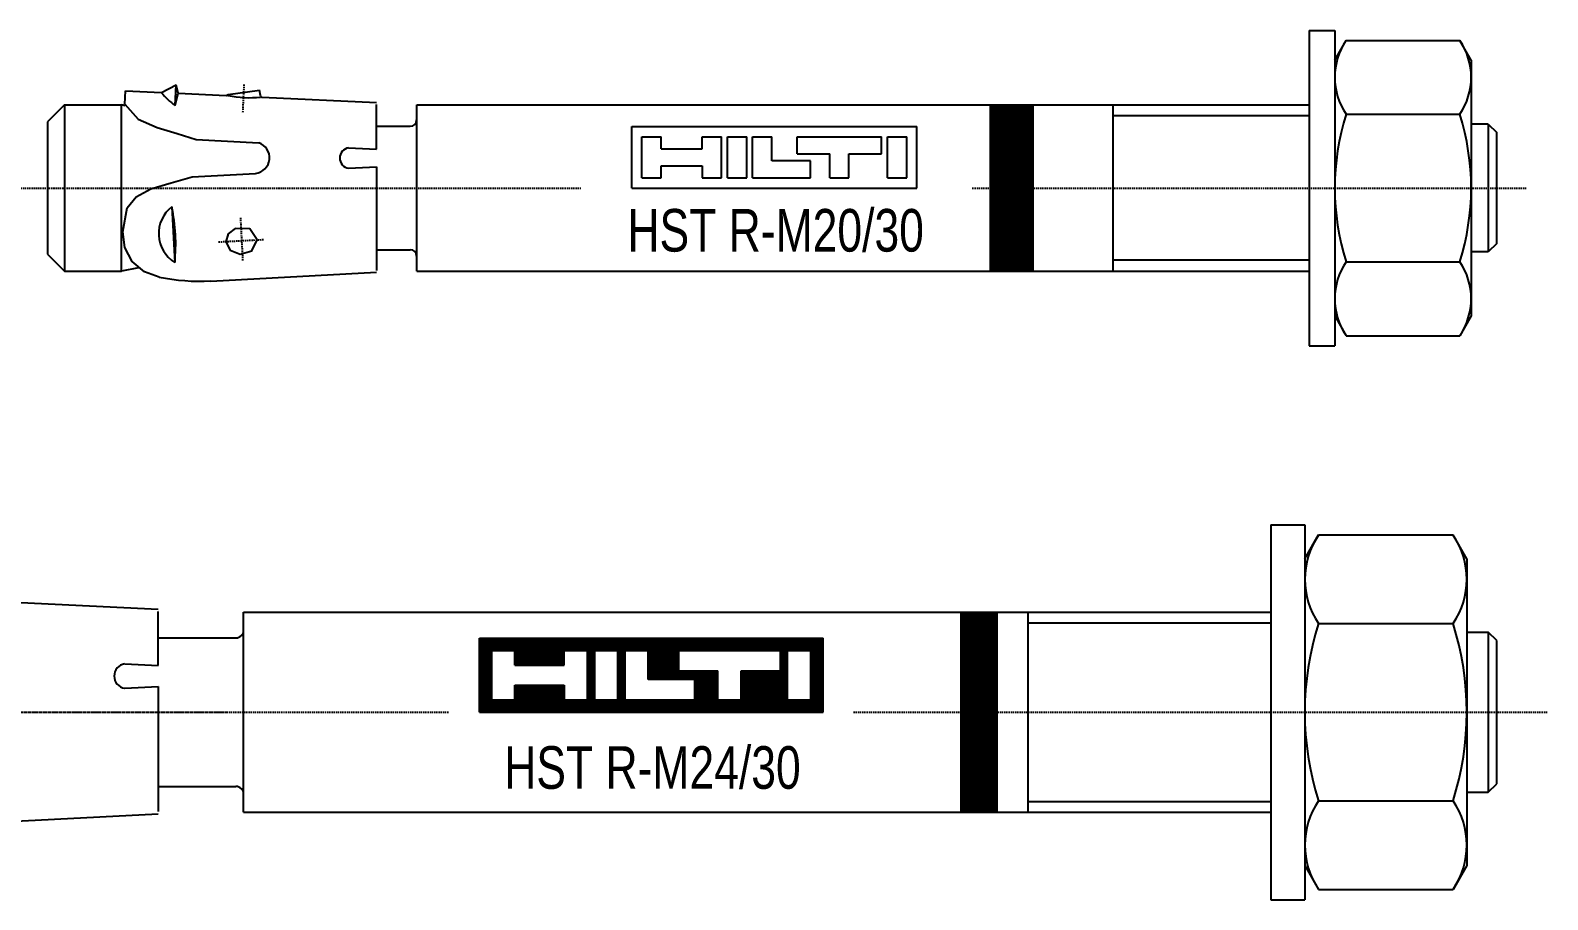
# Model space of a CAD drawing. Header units: millimetres. Extents: x 296 to 4896, y 152 to 3333.
# Drawn here: x 4137 to 4315, y 1296.4 to 1398.4 of the extents above; entities that cross this region are included whole.
import ezdxf
from ezdxf.enums import TextEntityAlignment as Align

# ---------------------------------------------------------------- set-up
doc = ezdxf.new("R2010")
doc.units = ezdxf.units.MM
doc.linetypes.add('DASHED', pattern=[0.25, 0.15625, -0.09375])
for name, color, linetype in [('1', 1, 'DASHED'), ('10', 1, 'Continuous'), ('2', 3, 'Continuous'), ('3', 4, 'Continuous'), ('4', 2, 'Continuous'), ('950', 3, 'Continuous'), ('951', 1, 'Continuous')]:
    doc.layers.add(name, color=color, linetype=linetype)
doc.styles.get("Standard").update_dxf_attribs({"font": 'arial.ttf'})

# ---------------------------------------------------------------- blocks, each defined once
blk = doc.blocks.new('HST R-M20-30')
at = {"layer": '1'}
for p, q in [((-147.08, 8.91), (-146.93, 12.15)), ((-174.96, 0), (-107.46, 0)), ((-173.43, 0), (-124.68, 0)), ((-61.52, 0), (3.44, 0)), ((-147.38, -3.48), (-147.11, -8.59)), ((-149.93, -6.32), (-144.61, -6.04))]:
    blk.add_line(p, q, dxfattribs=at)
at = {"layer": '1', "linetype": 'Continuous'}
blk.add_arc((-146.36, 23), 12.4, 258.4927, 276.2076, dxfattribs=at)
at = {"layer": '10'}
for p, q in [((-101.47, 7.2), (-68.02, 7.2)), ((-101.47, 0), (-101.47, 7.2)), ((-68.02, 0), (-68.02, 7.2)), ((-100.28, 6), (-98.02, 6)), ((-100.28, 1.2), (-100.28, 6)), ((-98.02, 4.59), (-98.02, 6)), ((-93.22, 4.59), (-93.22, 6)), ((-93.22, 6), (-90.96, 6)), ((-90.96, 1.2), (-90.96, 6)), ((-90.25, 1.2), (-90.25, 6)), ((-90.25, 6), (-87.99, 6)), ((-87.99, 1.2), (-87.99, 6)), ((-87.29, 1.2), (-87.29, 6)), ((-87.29, 6), (-85.03, 6)), ((-85.03, 3.18), (-85.03, 6)), ((-82.06, 4.02), (-82.06, 6)), ((-82.06, 6), (-72.18, 6)), ((-72.18, 4.02), (-72.18, 6)), ((-71.47, 1.2), (-71.47, 6)), ((-71.47, 6), (-69.22, 6)), ((-69.22, 1.2), (-69.22, 6)), ((-98.02, 4.59), (-93.22, 4.59)), ((-82.06, 4.02), (-78.25, 4.02)), ((-78.25, 1.2), (-78.25, 4.02)), ((-75.99, 4.02), (-72.18, 4.02)), ((-75.99, 1.2), (-75.99, 4.02)), ((-98.02, 2.61), (-93.22, 2.61)), ((-98.02, 1.2), (-98.02, 2.61)), ((-93.22, 2.61), (-93.22, 1.2)), ((-80.51, 3.18), (-85.03, 3.18)), ((-80.51, 1.2), (-80.51, 3.18)), ((-101.47, 0), (-68.02, 0)), ((-100.28, 1.2), (-98.02, 1.2)), ((-93.22, 1.2), (-90.96, 1.2)), ((-90.25, 1.2), (-87.99, 1.2)), ((-87.29, 1.2), (-80.51, 1.2)), ((-78.25, 1.2), (-75.99, 1.2)), ((-71.47, 1.2), (-69.22, 1.2))]:
    blk.add_line(p, q, dxfattribs=at)
at = {"layer": '2'}
for p, q in [((-22, 18.5), (-22, -18.5)), ((-22, 18.5), (-19, 18.5)), ((-19, 18.5), (-19, -18.5)), ((-19, 15), (-17.66, 17.32)), ((-17.66, 17.32), (-4.34, 17.32)), ((-3, 15), (-4.34, 17.32)), ((-3, 15), (-3, -15)), ((-160.92, 9.82), (-160.84, 11.4)), ((-160.84, 11.4), (-156.65, 11.21)), ((-156.65, 11.21), (-154.91, 12.11)), ((-155.02, 9.68), (-154.91, 12.11)), ((-155.02, 9.68), (-154.69, 11.12)), ((-154.69, 11.12), (-154.91, 12.11)), ((-154.69, 11.12), (-149.06, 10.86)), ((-148.82, 10.99), (-145.12, 11.47)), ((-145.04, 10.87), (-145.12, 11.47)), ((-168, 9.75), (-170, 7.75)), ((-168, 9.75), (-168, -9.75)), ((-168, 9.75), (-161.31, 9.75)), ((-161.31, -9.75), (-161.31, 9.75)), ((-160.88, 9.66), (-161.31, 9.75)), ((-144.81, 10.66), (-131.43, 10.04)), ((-131.43, 4.54), (-131.43, 9.81)), ((-126.7, -9.75), (-126.7, 9.75)), ((-126.7, 9.75), (-22, 9.75)), ((-59.4, -9.75), (-59.4, 9.75)), ((-54.4, -9.75), (-54.4, 9.75)), ((-45, -9.75), (-45, 9.75)), ((-170, 7.75), (-170, -7.75)), ((-131.43, 7.24), (-127.45, 7.24)), ((-17.66, 8.66), (-4.34, 8.66)), ((-1, 7.5), (-3, 7.5)), ((-1, 7.5), (0, 6.5)), ((-1, 7.5), (-1, -7.5)), ((-152.57, 5.69), (-145.23, 5.3)), ((0, -6.5), (0, 6.5)), ((-134.69, 4.71), (-131.43, 4.54)), ((-134.69, 2.32), (-131.43, 2.5)), ((-131.43, 2.5), (-131.43, -9.67)), ((-153.05, 1.33), (-145.6, 1.72)), ((-155.42, -2.21), (-155.08, -8.73)), ((0, -6.5), (-1, -7.5)), ((-170, -7.75), (-168, -9.75)), ((-131.43, -7.24), (-127.45, -7.24)), ((-17.66, -8.66), (-4.34, -8.66)), ((-1, -7.5), (-3, -7.5)), ((-168, -9.75), (-161.31, -9.75)), ((-159.32, -9.36), (-161.31, -9.75)), ((-150.86, -10.91), (-131.43, -9.89)), ((-126.7, -9.75), (-22, -9.75)), ((-19, -15), (-17.66, -17.33)), ((-3, -15), (-4.34, -17.33)), ((-17.66, -17.33), (-4.34, -17.33)), ((-22, -18.5), (-19, -18.5))]:
    blk.add_line(p, q, dxfattribs=at)
for points in [[(-160.92, 9.82), (-159.36, 8.08), (-157.15, 7.11), (-154.81, 6.4), (-152.57, 5.69)], [(-161.16, -5.15), (-160.65, -2.34), (-159.61, -1.02), (-157.87, -0.08), (-155.51, 0.61), (-153.05, 1.33)], [(-156.91, -10.47), (-158.64, -9.83), (-160.08, -8.62), (-160.94, -6.99), (-161.16, -5.15)]]:
    blk.add_lwpolyline(points, dxfattribs=at)
blk.add_lwpolyline([(-145.4, -6.08), (-146.28, -4.8), (-147.99, -4.73), (-148.82, -5.39), (-149.07, -6.3), (-148.56, -7.29), (-147.42, -7.76), (-146.03, -7.36)], close=True, dxfattribs=at)
for centre, radius, start, end in [((-11.34, 12.99), 7.66, 145.5615, 214.4385), ((-10.66, 12.99), 7.66, 325.5615, 34.4385), ((-149.17, 17.55), 9.81, 220.2631, 233.3507), ((-149.05, 11.1), 0.245, 267.3502, 334.0901), ((-144.8, 10.9), 0.245, 187.3502, 267.3502), ((-127.45, 7.99), 0.748, 270, 0), ((9.62, 0), 28.62, 162.383, 197.617), ((-31.62, 0), 28.62, 342.383, 17.617), ((-145.8, 3.55), 1.84, 276.1253, 72.1482), ((-134.51, 3.52), 1.21, 98.5979, 261.4021), ((-152.97, -5.35), 3.99, 128.033, 237.967), ((-175.39, -6.52), 20.42, 353.798, 12.202), ((-127.45, -7.99), 0.748, 0, 90), ((-11.34, -12.99), 7.66, 145.5615, 214.4385), ((-10.66, -12.99), 7.66, 325.5615, 34.4385), ((-152.13, 13.44), 24.37, 258.7007, 273)]:
    blk.add_arc(centre, radius, start, end, dxfattribs=at)
at = {"layer": '4'}
for p, q in [((-54.51, 9.75), (-59.4, 4.86)), ((-59.4, 5), (-54.65, 9.75)), ((-54.79, 9.75), (-59.4, 5.14)), ((-59.4, 5.28), (-54.93, 9.75)), ((-55.08, 9.75), (-59.4, 5.43)), ((-59.4, 5.57), (-55.22, 9.75)), ((-55.36, 9.75), (-59.4, 5.71)), ((-59.4, 5.85), (-55.5, 9.75)), ((-55.64, 9.75), (-59.4, 5.99)), ((-59.4, 6.13), (-55.78, 9.75)), ((-55.92, 9.75), (-59.4, 6.27)), ((-59.4, 6.42), (-56.07, 9.75)), ((-56.21, 9.75), (-59.4, 6.56)), ((-59.4, 6.7), (-56.35, 9.75)), ((-56.49, 9.75), (-59.4, 6.84)), ((-59.4, 6.98), (-56.63, 9.75)), ((-56.77, 9.75), (-59.4, 7.12)), ((-59.4, 7.26), (-56.91, 9.75)), ((-57.06, 9.75), (-59.4, 7.41)), ((-59.4, 7.55), (-57.2, 9.75)), ((-57.34, 9.75), (-59.4, 7.69)), ((-59.4, 7.83), (-57.48, 9.75)), ((-57.62, 9.75), (-59.4, 7.97)), ((-59.4, 8.11), (-57.76, 9.75)), ((-57.9, 9.75), (-59.4, 8.25)), ((-59.4, 8.4), (-58.05, 9.75)), ((-58.19, 9.75), (-59.4, 8.54)), ((-59.4, 8.68), (-58.33, 9.75)), ((-58.47, 9.75), (-59.4, 8.82)), ((-59.4, 8.96), (-58.61, 9.75)), ((-58.75, 9.75), (-59.4, 9.1)), ((-59.4, 9.24), (-58.89, 9.75)), ((-59.03, 9.75), (-59.4, 9.38)), ((-59.4, 9.53), (-59.18, 9.75)), ((-59.32, 9.75), (-59.4, 9.67)), ((-59.4, 4.72), (-54.4, 9.72)), ((-54.4, 9.58), (-59.4, 4.58)), ((-59.4, 4.44), (-54.4, 9.44)), ((-54.4, 9.29), (-59.4, 4.29)), ((-59.4, 4.15), (-54.4, 9.15)), ((-54.4, 9.01), (-59.4, 4.01)), ((-59.4, 3.87), (-54.4, 8.87)), ((-54.4, 8.73), (-59.4, 3.73)), ((-59.4, 3.59), (-54.4, 8.59)), ((-54.4, 8.45), (-59.4, 3.45)), ((-59.4, 3.3), (-54.4, 8.3)), ((-54.4, 8.16), (-59.4, 3.16)), ((-59.4, 3.02), (-54.4, 8.02)), ((-54.4, 7.88), (-59.4, 2.88)), ((-59.4, 2.74), (-54.4, 7.74)), ((-54.4, 7.6), (-59.4, 2.6)), ((-59.4, 2.46), (-54.4, 7.46)), ((-54.4, 7.31), (-59.4, 2.31)), ((-59.4, 2.17), (-54.4, 7.17)), ((-54.4, 7.03), (-59.4, 2.03)), ((-59.4, 1.89), (-54.4, 6.89)), ((-54.4, 6.75), (-59.4, 1.75)), ((-59.4, 1.61), (-54.4, 6.61)), ((-54.4, 6.47), (-59.4, 1.47)), ((-59.4, 1.32), (-54.4, 6.32)), ((-54.4, 6.18), (-59.4, 1.18)), ((-59.4, 1.04), (-54.4, 6.04)), ((-54.4, 5.9), (-59.4, 0.9)), ((-59.4, 0.76), (-54.4, 5.76)), ((-54.4, 5.62), (-59.4, 0.62)), ((-59.4, 0.48), (-54.4, 5.48)), ((-54.4, 5.33), (-59.4, 0.33)), ((-59.4, 0.19), (-54.4, 5.19)), ((-54.4, 5.05), (-59.4, 0.05)), ((-59.4, -0.09), (-54.4, 4.91)), ((-54.4, 4.77), (-59.4, -0.23)), ((-59.4, -0.37), (-54.4, 4.63)), ((-54.4, 4.49), (-59.4, -0.51)), ((-59.4, -0.66), (-54.4, 4.34)), ((-54.4, 4.2), (-59.4, -0.8)), ((-59.4, -0.94), (-54.4, 4.06)), ((-54.4, 3.92), (-59.4, -1.08)), ((-59.4, -1.22), (-54.4, 3.78)), ((-54.4, 3.64), (-59.4, -1.36)), ((-59.4, -1.5), (-54.4, 3.5)), ((-54.4, 3.35), (-59.4, -1.65)), ((-59.4, -1.79), (-54.4, 3.21)), ((-54.4, 3.07), (-59.4, -1.93)), ((-59.4, -2.07), (-54.4, 2.93)), ((-54.4, 2.79), (-59.4, -2.21)), ((-59.4, -2.35), (-54.4, 2.65)), ((-54.4, 2.51), (-59.4, -2.49)), ((-59.4, -2.64), (-54.4, 2.36)), ((-54.4, 2.22), (-59.4, -2.78)), ((-59.4, -2.92), (-54.4, 2.08)), ((-54.4, 1.94), (-59.4, -3.06)), ((-59.4, -3.2), (-54.4, 1.8)), ((-54.4, 1.66), (-59.4, -3.34)), ((-59.4, -3.48), (-54.4, 1.52)), ((-54.4, 1.37), (-59.4, -3.63)), ((-59.4, -3.77), (-54.4, 1.23)), ((-54.4, 1.09), (-59.4, -3.91)), ((-59.4, -4.05), (-54.4, 0.95)), ((-54.4, 0.81), (-59.4, -4.19)), ((-59.4, -4.33), (-54.4, 0.67)), ((-54.4, 0.53), (-59.4, -4.47)), ((-59.4, -4.62), (-54.4, 0.38)), ((-54.4, 0.24), (-59.4, -4.76)), ((-59.4, -4.9), (-54.4, 0.1)), ((-54.4, -0.04), (-59.4, -5.04)), ((-59.4, -5.18), (-54.4, -0.18)), ((-54.4, -0.32), (-59.4, -5.32)), ((-59.4, -5.46), (-54.4, -0.46)), ((-54.4, -0.61), (-59.4, -5.61)), ((-59.4, -5.75), (-54.4, -0.75)), ((-54.4, -0.89), (-59.4, -5.89)), ((-59.4, -6.03), (-54.4, -1.03)), ((-54.4, -1.17), (-59.4, -6.17)), ((-59.4, -6.31), (-54.4, -1.31)), ((-54.4, -1.45), (-59.4, -6.45)), ((-59.4, -6.6), (-54.4, -1.6)), ((-54.4, -1.74), (-59.4, -6.74)), ((-59.4, -6.88), (-54.4, -1.88)), ((-54.4, -2.02), (-59.4, -7.02)), ((-59.4, -7.16), (-54.4, -2.16)), ((-54.4, -2.3), (-59.4, -7.3)), ((-59.4, -7.44), (-54.4, -2.44)), ((-54.4, -2.59), (-59.4, -7.59)), ((-59.4, -7.73), (-54.4, -2.73)), ((-54.4, -2.87), (-59.4, -7.87)), ((-59.4, -8.01), (-54.4, -3.01)), ((-54.4, -3.15), (-59.4, -8.15)), ((-59.4, -8.29), (-54.4, -3.29)), ((-54.4, -3.43), (-59.4, -8.43)), ((-59.4, -8.58), (-54.4, -3.58)), ((-54.4, -3.72), (-59.4, -8.72)), ((-59.4, -8.86), (-54.4, -3.86)), ((-54.4, -4), (-59.4, -9)), ((-59.4, -9.14), (-54.4, -4.14)), ((-54.4, -4.28), (-59.4, -9.28)), ((-59.4, -9.42), (-54.4, -4.42)), ((-54.4, -4.57), (-59.4, -9.57)), ((-59.4, -9.71), (-54.4, -4.71)), ((-54.4, -4.85), (-59.3, -9.75)), ((-59.16, -9.75), (-54.4, -4.99)), ((-54.4, -5.13), (-59.02, -9.75)), ((-58.88, -9.75), (-54.4, -5.27)), ((-54.4, -5.41), (-58.74, -9.75)), ((-58.59, -9.75), (-54.4, -5.56)), ((-54.4, -5.7), (-58.45, -9.75)), ((-58.31, -9.75), (-54.4, -5.84)), ((-54.4, -5.98), (-58.17, -9.75)), ((-58.03, -9.75), (-54.4, -6.12)), ((-54.4, -6.26), (-57.89, -9.75)), ((-57.75, -9.75), (-54.4, -6.4)), ((-54.4, -6.55), (-57.6, -9.75)), ((-57.46, -9.75), (-54.4, -6.69)), ((-54.4, -6.83), (-57.32, -9.75)), ((-57.18, -9.75), (-54.4, -6.97)), ((-54.4, -7.11), (-57.04, -9.75)), ((-56.9, -9.75), (-54.4, -7.25)), ((-54.4, -7.39), (-56.76, -9.75)), ((-56.61, -9.75), (-54.4, -7.54)), ((-54.4, -7.68), (-56.47, -9.75)), ((-56.33, -9.75), (-54.4, -7.82)), ((-54.4, -7.96), (-56.19, -9.75)), ((-56.05, -9.75), (-54.4, -8.1)), ((-54.4, -8.24), (-55.91, -9.75)), ((-55.77, -9.75), (-54.4, -8.38)), ((-54.4, -8.53), (-55.62, -9.75)), ((-55.48, -9.75), (-54.4, -8.67)), ((-54.4, -8.81), (-55.34, -9.75)), ((-55.2, -9.75), (-54.4, -8.95)), ((-54.4, -9.09), (-55.06, -9.75)), ((-54.92, -9.75), (-54.4, -9.23)), ((-54.4, -9.37), (-54.78, -9.75)), ((-54.63, -9.75), (-54.4, -9.52)), ((-54.4, -9.66), (-54.49, -9.75))]:
    blk.add_line(p, q, dxfattribs=at)
at = {"layer": '951'}
for p, q in [((-22, 8.47), (-45, 8.47)), ((-22, -8.47), (-45, -8.47))]:
    blk.add_line(p, q, dxfattribs=at)
at = {"layer": '3', "width": 0.746789}
blk.add_text('HST R-M20/30', height=5, dxfattribs=at).set_placement((-84.59, -7.46), align=Align.CENTER)
blk = doc.blocks.new('HST R-M24-30')
at = {"layer": '1'}
for p, q in [((-209.48, 0), (-122.92, 0)), ((-207.64, 0), (-148.89, 0)), ((-75.47, 0), (5.97, 0))]:
    blk.add_line(p, q, dxfattribs=at)
at = {"layer": '10'}
for p, q in [((-119.35, 0), (-119.35, 8.68)), ((-119.35, 8.68), (-79.03, 8.68)), ((-119.27, 8.68), (-119.27, 0)), ((-119.12, 0), (-119.12, 8.68)), ((-118.98, 8.68), (-118.98, 0)), ((-118.83, 0), (-118.83, 8.68)), ((-118.69, 8.68), (-118.69, 0)), ((-118.55, 0), (-118.55, 8.68)), ((-118.4, 8.68), (-118.4, 0)), ((-118.26, 0), (-118.26, 8.68)), ((-118.11, 8.68), (-118.11, 0)), ((-117.97, 0), (-117.97, 8.68)), ((-117.9, 1.45), (-117.9, 7.23)), ((-117.9, 7.23), (-115.18, 7.23)), ((-117.82, 8.68), (-117.82, 7.23)), ((-117.68, 7.23), (-117.68, 8.68)), ((-117.53, 8.68), (-117.53, 7.23)), ((-117.39, 7.23), (-117.39, 8.68)), ((-117.24, 8.68), (-117.24, 7.23)), ((-117.1, 7.23), (-117.1, 8.68)), ((-116.95, 8.68), (-116.95, 7.23)), ((-116.81, 7.23), (-116.81, 8.68)), ((-116.67, 8.68), (-116.67, 7.23)), ((-116.52, 7.23), (-116.52, 8.68)), ((-116.38, 8.68), (-116.38, 7.23)), ((-116.23, 7.23), (-116.23, 8.68)), ((-116.09, 8.68), (-116.09, 7.23)), ((-115.94, 7.23), (-115.94, 8.68)), ((-115.8, 8.68), (-115.8, 7.23)), ((-115.65, 7.23), (-115.65, 8.68)), ((-115.51, 8.68), (-115.51, 7.23)), ((-115.36, 7.23), (-115.36, 8.68)), ((-115.22, 8.68), (-115.22, 7.23)), ((-115.18, 5.53), (-115.18, 7.23)), ((-115.07, 5.53), (-115.07, 8.68)), ((-114.93, 8.68), (-114.93, 5.53)), ((-114.79, 5.53), (-114.79, 8.68)), ((-114.64, 8.68), (-114.64, 5.53)), ((-114.5, 5.53), (-114.5, 8.68)), ((-114.35, 8.68), (-114.35, 5.53)), ((-114.21, 5.53), (-114.21, 8.68)), ((-114.06, 8.68), (-114.06, 5.53)), ((-113.92, 5.53), (-113.92, 8.68)), ((-113.77, 8.68), (-113.77, 5.53)), ((-113.63, 5.53), (-113.63, 8.68)), ((-113.48, 8.68), (-113.48, 5.53)), ((-113.34, 5.53), (-113.34, 8.68)), ((-113.19, 8.68), (-113.19, 5.53)), ((-113.05, 5.53), (-113.05, 8.68)), ((-112.91, 8.68), (-112.91, 5.53)), ((-112.76, 5.53), (-112.76, 8.68)), ((-112.62, 8.68), (-112.62, 5.53)), ((-112.47, 5.53), (-112.47, 8.68)), ((-112.33, 8.68), (-112.33, 5.53)), ((-112.18, 5.53), (-112.18, 8.68)), ((-112.04, 8.68), (-112.04, 5.53)), ((-111.89, 5.53), (-111.89, 8.68)), ((-111.75, 8.68), (-111.75, 5.53)), ((-111.6, 5.53), (-111.6, 8.68)), ((-111.46, 8.68), (-111.46, 5.53)), ((-111.31, 5.53), (-111.31, 8.68)), ((-111.17, 8.68), (-111.17, 5.53)), ((-111.03, 5.53), (-111.03, 8.68)), ((-110.88, 8.68), (-110.88, 5.53)), ((-110.74, 5.53), (-110.74, 8.68)), ((-110.59, 8.68), (-110.59, 5.53)), ((-110.45, 5.53), (-110.45, 8.68)), ((-110.3, 8.68), (-110.3, 5.53)), ((-110.16, 5.53), (-110.16, 8.68)), ((-110.01, 8.68), (-110.01, 5.53)), ((-109.87, 5.53), (-109.87, 8.68)), ((-109.72, 8.68), (-109.72, 5.53)), ((-109.58, 5.53), (-109.58, 8.68)), ((-109.43, 8.68), (-109.43, 5.53)), ((-109.39, 7.23), (-106.67, 7.23)), ((-109.39, 5.53), (-109.39, 7.23)), ((-109.29, 7.23), (-109.29, 8.68)), ((-109.15, 8.68), (-109.15, 7.23)), ((-109, 7.23), (-109, 8.68)), ((-108.86, 8.68), (-108.86, 7.23)), ((-108.71, 7.23), (-108.71, 8.68)), ((-108.57, 8.68), (-108.57, 7.23)), ((-108.42, 7.23), (-108.42, 8.68)), ((-108.28, 8.68), (-108.28, 7.23)), ((-108.13, 7.23), (-108.13, 8.68)), ((-107.99, 8.68), (-107.99, 7.23)), ((-107.84, 7.23), (-107.84, 8.68)), ((-107.7, 8.68), (-107.7, 7.23)), ((-107.55, 7.23), (-107.55, 8.68)), ((-107.41, 8.68), (-107.41, 7.23)), ((-107.27, 7.23), (-107.27, 8.68)), ((-107.12, 8.68), (-107.12, 7.23)), ((-106.98, 7.23), (-106.98, 8.68)), ((-106.83, 8.68), (-106.83, 7.23)), ((-106.69, 7.23), (-106.69, 8.68)), ((-106.67, 1.45), (-106.67, 7.23)), ((-106.54, 8.68), (-106.54, 0)), ((-106.4, 0), (-106.4, 8.68)), ((-106.25, 8.68), (-106.25, 0)), ((-106.11, 0), (-106.11, 8.68)), ((-105.96, 8.68), (-105.96, 0)), ((-105.82, 7.23), (-105.82, 8.68)), ((-105.82, 7.23), (-103.1, 7.23)), ((-105.82, 1.45), (-105.82, 7.23)), ((-105.67, 8.68), (-105.67, 7.23)), ((-105.53, 7.23), (-105.53, 8.68)), ((-105.39, 8.68), (-105.39, 7.23)), ((-105.24, 7.23), (-105.24, 8.68)), ((-105.1, 8.68), (-105.1, 7.23)), ((-104.95, 7.23), (-104.95, 8.68)), ((-104.81, 8.68), (-104.81, 7.23)), ((-104.66, 7.23), (-104.66, 8.68)), ((-104.52, 8.68), (-104.52, 7.23)), ((-104.37, 7.23), (-104.37, 8.68)), ((-104.23, 8.68), (-104.23, 7.23)), ((-104.08, 7.23), (-104.08, 8.68)), ((-103.94, 8.68), (-103.94, 7.23)), ((-103.79, 7.23), (-103.79, 8.68)), ((-103.65, 8.68), (-103.65, 7.23)), ((-103.51, 7.23), (-103.51, 8.68)), ((-103.36, 8.68), (-103.36, 7.23)), ((-103.22, 7.23), (-103.22, 8.68)), ((-103.1, 1.45), (-103.1, 7.23)), ((-103.07, 8.68), (-103.07, 0)), ((-102.93, 0), (-102.93, 8.68)), ((-102.78, 8.68), (-102.78, 0)), ((-102.64, 0), (-102.64, 8.68)), ((-102.49, 8.68), (-102.49, 0)), ((-102.35, 0), (-102.35, 8.68)), ((-102.25, 7.23), (-99.53, 7.23)), ((-102.25, 1.45), (-102.25, 7.23)), ((-102.2, 8.68), (-102.2, 7.23)), ((-102.06, 7.23), (-102.06, 8.68)), ((-101.91, 8.68), (-101.91, 7.23)), ((-101.77, 7.23), (-101.77, 8.68)), ((-101.63, 8.68), (-101.63, 7.23)), ((-101.48, 7.23), (-101.48, 8.68)), ((-101.34, 8.68), (-101.34, 7.23)), ((-101.19, 7.23), (-101.19, 8.68)), ((-101.05, 8.68), (-101.05, 7.23)), ((-100.9, 7.23), (-100.9, 8.68)), ((-100.76, 8.68), (-100.76, 7.23)), ((-100.61, 7.23), (-100.61, 8.68)), ((-100.47, 8.68), (-100.47, 7.23)), ((-100.32, 7.23), (-100.32, 8.68)), ((-100.18, 8.68), (-100.18, 7.23)), ((-100.03, 7.23), (-100.03, 8.68)), ((-99.89, 8.68), (-99.89, 7.23)), ((-99.75, 7.23), (-99.75, 8.68)), ((-99.6, 8.68), (-99.6, 7.23)), ((-99.53, 3.83), (-99.53, 7.23)), ((-99.46, 3.83), (-99.46, 8.68)), ((-99.31, 8.68), (-99.31, 3.83)), ((-99.17, 3.83), (-99.17, 8.68)), ((-99.02, 8.68), (-99.02, 3.83)), ((-98.88, 3.83), (-98.88, 8.68)), ((-98.73, 8.68), (-98.73, 3.83)), ((-98.59, 3.83), (-98.59, 8.68)), ((-98.44, 8.68), (-98.44, 3.83)), ((-98.3, 3.83), (-98.3, 8.68)), ((-98.15, 8.68), (-98.15, 3.83)), ((-98.01, 3.83), (-98.01, 8.68)), ((-97.87, 8.68), (-97.87, 3.83)), ((-97.72, 3.83), (-97.72, 8.68)), ((-97.58, 8.68), (-97.58, 3.83)), ((-97.43, 3.83), (-97.43, 8.68)), ((-97.29, 8.68), (-97.29, 3.83)), ((-97.14, 3.83), (-97.14, 8.68)), ((-97, 8.68), (-97, 3.83)), ((-96.85, 3.83), (-96.85, 8.68)), ((-96.71, 8.68), (-96.71, 3.83)), ((-96.56, 3.83), (-96.56, 8.68)), ((-96.42, 8.68), (-96.42, 3.83)), ((-96.27, 3.83), (-96.27, 8.68)), ((-96.13, 8.68), (-96.13, 3.83)), ((-95.99, 3.83), (-95.99, 8.68)), ((-95.95, 7.23), (-84.04, 7.23)), ((-95.95, 4.85), (-95.95, 7.23)), ((-95.84, 8.68), (-95.84, 7.23)), ((-95.7, 7.23), (-95.7, 8.68)), ((-95.55, 8.68), (-95.55, 7.23)), ((-95.41, 7.23), (-95.41, 8.68)), ((-95.26, 8.68), (-95.26, 7.23)), ((-95.12, 7.23), (-95.12, 8.68)), ((-94.97, 8.68), (-94.97, 7.23)), ((-94.83, 7.23), (-94.83, 8.68)), ((-94.68, 8.68), (-94.68, 7.23)), ((-94.54, 7.23), (-94.54, 8.68)), ((-94.39, 8.68), (-94.39, 7.23)), ((-94.25, 7.23), (-94.25, 8.68)), ((-94.11, 8.68), (-94.11, 7.23)), ((-93.96, 7.23), (-93.96, 8.68)), ((-93.82, 8.68), (-93.82, 7.23)), ((-93.67, 7.23), (-93.67, 8.68)), ((-93.53, 8.68), (-93.53, 7.23)), ((-93.38, 7.23), (-93.38, 8.68)), ((-93.24, 8.68), (-93.24, 7.23)), ((-93.09, 7.23), (-93.09, 8.68)), ((-92.95, 8.68), (-92.95, 7.23)), ((-92.8, 7.23), (-92.8, 8.68)), ((-92.66, 8.68), (-92.66, 7.23)), ((-92.51, 7.23), (-92.51, 8.68)), ((-92.37, 8.68), (-92.37, 7.23)), ((-92.23, 7.23), (-92.23, 8.68)), ((-92.08, 8.68), (-92.08, 7.23)), ((-91.94, 7.23), (-91.94, 8.68)), ((-91.79, 8.68), (-91.79, 7.23)), ((-91.65, 7.23), (-91.65, 8.68)), ((-91.5, 8.68), (-91.5, 7.23)), ((-91.36, 7.23), (-91.36, 8.68)), ((-91.21, 8.68), (-91.21, 7.23)), ((-91.07, 7.23), (-91.07, 8.68)), ((-90.92, 8.68), (-90.92, 7.23)), ((-90.78, 7.23), (-90.78, 8.68)), ((-90.63, 8.68), (-90.63, 7.23)), ((-90.49, 7.23), (-90.49, 8.68)), ((-90.35, 8.68), (-90.35, 7.23)), ((-90.2, 7.23), (-90.2, 8.68)), ((-90.06, 8.68), (-90.06, 7.23)), ((-89.91, 7.23), (-89.91, 8.68)), ((-89.77, 8.68), (-89.77, 7.23)), ((-89.62, 7.23), (-89.62, 8.68)), ((-89.48, 8.68), (-89.48, 7.23)), ((-89.33, 7.23), (-89.33, 8.68)), ((-89.19, 8.68), (-89.19, 7.23)), ((-89.04, 7.23), (-89.04, 8.68)), ((-88.9, 8.68), (-88.9, 7.23)), ((-88.75, 7.23), (-88.75, 8.68)), ((-88.61, 8.68), (-88.61, 7.23)), ((-88.47, 7.23), (-88.47, 8.68)), ((-88.32, 8.68), (-88.32, 7.23)), ((-88.18, 7.23), (-88.18, 8.68)), ((-88.03, 8.68), (-88.03, 7.23)), ((-87.89, 7.23), (-87.89, 8.68)), ((-87.74, 8.68), (-87.74, 7.23)), ((-87.6, 7.23), (-87.6, 8.68)), ((-87.45, 8.68), (-87.45, 7.23)), ((-87.31, 7.23), (-87.31, 8.68)), ((-87.16, 8.68), (-87.16, 7.23)), ((-87.02, 7.23), (-87.02, 8.68)), ((-86.87, 8.68), (-86.87, 7.23)), ((-86.73, 7.23), (-86.73, 8.68)), ((-86.59, 8.68), (-86.59, 7.23)), ((-86.44, 7.23), (-86.44, 8.68)), ((-86.3, 8.68), (-86.3, 7.23)), ((-86.15, 7.23), (-86.15, 8.68)), ((-86.01, 8.68), (-86.01, 7.23)), ((-85.86, 7.23), (-85.86, 8.68)), ((-85.72, 8.68), (-85.72, 7.23)), ((-85.57, 7.23), (-85.57, 8.68)), ((-85.43, 8.68), (-85.43, 7.23)), ((-85.28, 7.23), (-85.28, 8.68)), ((-85.14, 8.68), (-85.14, 7.23)), ((-84.99, 7.23), (-84.99, 8.68)), ((-84.85, 8.68), (-84.85, 7.23)), ((-84.71, 7.23), (-84.71, 8.68)), ((-84.56, 8.68), (-84.56, 7.23)), ((-84.42, 7.23), (-84.42, 8.68)), ((-84.27, 8.68), (-84.27, 7.23)), ((-84.13, 7.23), (-84.13, 8.68)), ((-84.04, 4.85), (-84.04, 7.23)), ((-83.98, 8.68), (-83.98, 0)), ((-83.84, 0), (-83.84, 8.68)), ((-83.69, 8.68), (-83.69, 0)), ((-83.55, 0), (-83.55, 8.68)), ((-83.4, 8.68), (-83.4, 0)), ((-83.26, 0), (-83.26, 8.68)), ((-83.19, 7.23), (-80.47, 7.23)), ((-83.19, 1.45), (-83.19, 7.23)), ((-83.11, 8.68), (-83.11, 7.23)), ((-82.97, 7.23), (-82.97, 8.68)), ((-82.83, 8.68), (-82.83, 7.23)), ((-82.68, 7.23), (-82.68, 8.68)), ((-82.54, 8.68), (-82.54, 7.23)), ((-82.39, 7.23), (-82.39, 8.68)), ((-82.25, 8.68), (-82.25, 7.23)), ((-82.1, 7.23), (-82.1, 8.68)), ((-81.96, 8.68), (-81.96, 7.23)), ((-81.81, 7.23), (-81.81, 8.68)), ((-81.67, 8.68), (-81.67, 7.23)), ((-81.52, 7.23), (-81.52, 8.68)), ((-81.38, 8.68), (-81.38, 7.23)), ((-81.23, 7.23), (-81.23, 8.68)), ((-81.09, 8.68), (-81.09, 7.23)), ((-80.95, 7.23), (-80.95, 8.68)), ((-80.8, 8.68), (-80.8, 7.23)), ((-80.66, 7.23), (-80.66, 8.68)), ((-80.51, 8.68), (-80.51, 7.23)), ((-80.47, 1.45), (-80.47, 7.23)), ((-80.37, 0), (-80.37, 8.68)), ((-80.22, 8.68), (-80.22, 0)), ((-80.08, 0), (-80.08, 8.68)), ((-79.93, 8.68), (-79.93, 0)), ((-79.79, 0), (-79.79, 8.68)), ((-79.64, 8.68), (-79.64, 0)), ((-79.5, 0), (-79.5, 8.68)), ((-79.35, 8.68), (-79.35, 0)), ((-79.21, 0), (-79.21, 8.68)), ((-79.07, 8.68), (-79.07, 0)), ((-79.03, 0), (-79.03, 8.68)), ((-115.18, 5.53), (-109.39, 5.53)), ((-94.08, 3.83), (-99.53, 3.83)), ((-95.95, 4.85), (-91.36, 4.85)), ((-95.84, 4.85), (-95.84, 3.83)), ((-95.7, 3.83), (-95.7, 4.85)), ((-95.55, 4.85), (-95.55, 3.83)), ((-95.41, 3.83), (-95.41, 4.85)), ((-95.26, 4.85), (-95.26, 3.83)), ((-95.12, 3.83), (-95.12, 4.85)), ((-94.97, 4.85), (-94.97, 3.83)), ((-94.83, 3.83), (-94.83, 4.85)), ((-94.68, 4.85), (-94.68, 3.83)), ((-94.54, 3.83), (-94.54, 4.85)), ((-94.39, 4.85), (-94.39, 3.83)), ((-94.25, 3.83), (-94.25, 4.85)), ((-94.11, 4.85), (-94.11, 3.83)), ((-94.08, 1.45), (-94.08, 3.83)), ((-93.96, 0), (-93.96, 4.85)), ((-93.82, 4.85), (-93.82, 0)), ((-93.67, 0), (-93.67, 4.85)), ((-93.53, 4.85), (-93.53, 0)), ((-93.38, 0), (-93.38, 4.85)), ((-93.24, 4.85), (-93.24, 0)), ((-93.09, 0), (-93.09, 4.85)), ((-92.95, 4.85), (-92.95, 0)), ((-92.8, 0), (-92.8, 4.85)), ((-92.66, 4.85), (-92.66, 0)), ((-92.51, 0), (-92.51, 4.85)), ((-92.37, 4.85), (-92.37, 0)), ((-92.23, 0), (-92.23, 4.85)), ((-92.08, 4.85), (-92.08, 0)), ((-91.94, 0), (-91.94, 4.85)), ((-91.79, 4.85), (-91.79, 0)), ((-91.65, 0), (-91.65, 4.85)), ((-91.5, 4.85), (-91.5, 0)), ((-91.36, 1.45), (-91.36, 4.85)), ((-88.64, 1.45), (-88.64, 4.85)), ((-88.64, 4.85), (-84.04, 4.85)), ((-88.61, 4.85), (-88.61, 0)), ((-88.47, 0), (-88.47, 4.85)), ((-88.32, 4.85), (-88.32, 0)), ((-88.18, 0), (-88.18, 4.85)), ((-88.03, 4.85), (-88.03, 0)), ((-87.89, 0), (-87.89, 4.85)), ((-87.74, 4.85), (-87.74, 0)), ((-87.6, 0), (-87.6, 4.85)), ((-87.45, 4.85), (-87.45, 0)), ((-87.31, 0), (-87.31, 4.85)), ((-87.16, 4.85), (-87.16, 0)), ((-87.02, 0), (-87.02, 4.85)), ((-86.87, 4.85), (-86.87, 0)), ((-86.73, 0), (-86.73, 4.85)), ((-86.59, 4.85), (-86.59, 0)), ((-86.44, 0), (-86.44, 4.85)), ((-86.3, 4.85), (-86.3, 0)), ((-86.15, 0), (-86.15, 4.85)), ((-86.01, 4.85), (-86.01, 0)), ((-85.86, 0), (-85.86, 4.85)), ((-85.72, 4.85), (-85.72, 0)), ((-85.57, 0), (-85.57, 4.85)), ((-85.43, 4.85), (-85.43, 0)), ((-85.28, 0), (-85.28, 4.85)), ((-85.14, 4.85), (-85.14, 0)), ((-84.99, 0), (-84.99, 4.85)), ((-84.85, 4.85), (-84.85, 0)), ((-84.71, 0), (-84.71, 4.85)), ((-84.56, 4.85), (-84.56, 0)), ((-84.42, 0), (-84.42, 4.85)), ((-84.27, 4.85), (-84.27, 0)), ((-84.13, 0), (-84.13, 4.85)), ((-115.18, 1.45), (-115.18, 3.15)), ((-115.18, 3.15), (-109.39, 3.15)), ((-115.07, 0), (-115.07, 3.15)), ((-114.93, 3.15), (-114.93, 0)), ((-114.79, 0), (-114.79, 3.15)), ((-114.64, 3.15), (-114.64, 0)), ((-114.5, 0), (-114.5, 3.15)), ((-114.35, 3.15), (-114.35, 0)), ((-114.21, 0), (-114.21, 3.15)), ((-114.06, 3.15), (-114.06, 0)), ((-113.92, 0), (-113.92, 3.15)), ((-113.77, 3.15), (-113.77, 0)), ((-113.63, 0), (-113.63, 3.15)), ((-113.48, 3.15), (-113.48, 0)), ((-113.34, 0), (-113.34, 3.15)), ((-113.19, 3.15), (-113.19, 0)), ((-113.05, 0), (-113.05, 3.15)), ((-112.91, 3.15), (-112.91, 0)), ((-112.76, 0), (-112.76, 3.15)), ((-112.62, 3.15), (-112.62, 0)), ((-112.47, 0), (-112.47, 3.15)), ((-112.33, 3.15), (-112.33, 0)), ((-112.18, 0), (-112.18, 3.15)), ((-112.04, 3.15), (-112.04, 0)), ((-111.89, 0), (-111.89, 3.15)), ((-111.75, 3.15), (-111.75, 0)), ((-111.6, 0), (-111.6, 3.15)), ((-111.46, 3.15), (-111.46, 0)), ((-111.31, 0), (-111.31, 3.15)), ((-111.17, 3.15), (-111.17, 0)), ((-111.03, 0), (-111.03, 3.15)), ((-110.88, 3.15), (-110.88, 0)), ((-110.74, 0), (-110.74, 3.15)), ((-110.59, 3.15), (-110.59, 0)), ((-110.45, 0), (-110.45, 3.15)), ((-110.3, 3.15), (-110.3, 0)), ((-110.16, 0), (-110.16, 3.15)), ((-110.01, 3.15), (-110.01, 0)), ((-109.87, 0), (-109.87, 3.15)), ((-109.72, 3.15), (-109.72, 0)), ((-109.58, 0), (-109.58, 3.15)), ((-109.43, 3.15), (-109.43, 0)), ((-109.39, 3.15), (-109.39, 1.45)), ((-119.35, 0), (-79.03, 0)), ((-117.9, 1.45), (-115.18, 1.45)), ((-117.82, 1.45), (-117.82, 0)), ((-117.68, 0), (-117.68, 1.45)), ((-117.53, 1.45), (-117.53, 0)), ((-117.39, 0), (-117.39, 1.45)), ((-117.24, 1.45), (-117.24, 0)), ((-117.1, 0), (-117.1, 1.45)), ((-116.95, 1.45), (-116.95, 0)), ((-116.81, 0), (-116.81, 1.45)), ((-116.67, 1.45), (-116.67, 0)), ((-116.52, 0), (-116.52, 1.45)), ((-116.38, 1.45), (-116.38, 0)), ((-116.23, 0), (-116.23, 1.45)), ((-116.09, 1.45), (-116.09, 0)), ((-115.94, 0), (-115.94, 1.45)), ((-115.8, 1.45), (-115.8, 0)), ((-115.65, 0), (-115.65, 1.45)), ((-115.51, 1.45), (-115.51, 0)), ((-115.36, 0), (-115.36, 1.45)), ((-115.22, 1.45), (-115.22, 0)), ((-109.39, 1.45), (-106.67, 1.45)), ((-109.29, 0), (-109.29, 1.45)), ((-109.15, 1.45), (-109.15, 0)), ((-109, 0), (-109, 1.45)), ((-108.86, 1.45), (-108.86, 0)), ((-108.71, 0), (-108.71, 1.45)), ((-108.57, 1.45), (-108.57, 0)), ((-108.42, 0), (-108.42, 1.45)), ((-108.28, 1.45), (-108.28, 0)), ((-108.13, 0), (-108.13, 1.45)), ((-107.99, 1.45), (-107.99, 0)), ((-107.84, 0), (-107.84, 1.45)), ((-107.7, 1.45), (-107.7, 0)), ((-107.55, 0), (-107.55, 1.45)), ((-107.41, 1.45), (-107.41, 0)), ((-107.27, 0), (-107.27, 1.45)), ((-107.12, 1.45), (-107.12, 0)), ((-106.98, 0), (-106.98, 1.45)), ((-106.83, 1.45), (-106.83, 0)), ((-106.69, 0), (-106.69, 1.45)), ((-105.82, 0), (-105.82, 1.45)), ((-105.82, 1.45), (-103.1, 1.45)), ((-105.67, 1.45), (-105.67, 0)), ((-105.53, 0), (-105.53, 1.45)), ((-105.39, 1.45), (-105.39, 0)), ((-105.24, 0), (-105.24, 1.45)), ((-105.1, 1.45), (-105.1, 0)), ((-104.95, 0), (-104.95, 1.45)), ((-104.81, 1.45), (-104.81, 0)), ((-104.66, 0), (-104.66, 1.45)), ((-104.52, 1.45), (-104.52, 0)), ((-104.37, 0), (-104.37, 1.45)), ((-104.23, 1.45), (-104.23, 0)), ((-104.08, 0), (-104.08, 1.45)), ((-103.94, 1.45), (-103.94, 0)), ((-103.79, 0), (-103.79, 1.45)), ((-103.65, 1.45), (-103.65, 0)), ((-103.51, 0), (-103.51, 1.45)), ((-103.36, 1.45), (-103.36, 0)), ((-103.22, 0), (-103.22, 1.45)), ((-102.25, 1.45), (-94.08, 1.45)), ((-102.2, 1.45), (-102.2, 0)), ((-102.06, 0), (-102.06, 1.45)), ((-101.91, 1.45), (-101.91, 0)), ((-101.77, 0), (-101.77, 1.45)), ((-101.63, 1.45), (-101.63, 0)), ((-101.48, 0), (-101.48, 1.45)), ((-101.34, 1.45), (-101.34, 0)), ((-101.19, 0), (-101.19, 1.45)), ((-101.05, 1.45), (-101.05, 0)), ((-100.9, 0), (-100.9, 1.45)), ((-100.76, 1.45), (-100.76, 0)), ((-100.61, 0), (-100.61, 1.45)), ((-100.47, 1.45), (-100.47, 0)), ((-100.32, 0), (-100.32, 1.45)), ((-100.18, 1.45), (-100.18, 0)), ((-100.03, 0), (-100.03, 1.45)), ((-99.89, 1.45), (-99.89, 0)), ((-99.75, 0), (-99.75, 1.45)), ((-99.6, 1.45), (-99.6, 0)), ((-99.46, 0), (-99.46, 1.45)), ((-99.31, 1.45), (-99.31, 0)), ((-99.17, 0), (-99.17, 1.45)), ((-99.02, 1.45), (-99.02, 0)), ((-98.88, 0), (-98.88, 1.45)), ((-98.73, 1.45), (-98.73, 0)), ((-98.59, 0), (-98.59, 1.45)), ((-98.44, 1.45), (-98.44, 0)), ((-98.3, 0), (-98.3, 1.45)), ((-98.15, 1.45), (-98.15, 0)), ((-98.01, 0), (-98.01, 1.45)), ((-97.87, 1.45), (-97.87, 0)), ((-97.72, 0), (-97.72, 1.45)), ((-97.58, 1.45), (-97.58, 0)), ((-97.43, 0), (-97.43, 1.45)), ((-97.29, 1.45), (-97.29, 0)), ((-97.14, 0), (-97.14, 1.45)), ((-97, 1.45), (-97, 0)), ((-96.85, 0), (-96.85, 1.45)), ((-96.71, 1.45), (-96.71, 0)), ((-96.56, 0), (-96.56, 1.45)), ((-96.42, 1.45), (-96.42, 0)), ((-96.27, 0), (-96.27, 1.45)), ((-96.13, 1.45), (-96.13, 0)), ((-95.99, 0), (-95.99, 1.45)), ((-95.84, 1.45), (-95.84, 0)), ((-95.7, 0), (-95.7, 1.45)), ((-95.55, 1.45), (-95.55, 0)), ((-95.41, 0), (-95.41, 1.45)), ((-95.26, 1.45), (-95.26, 0)), ((-95.12, 0), (-95.12, 1.45)), ((-94.97, 1.45), (-94.97, 0)), ((-94.83, 0), (-94.83, 1.45)), ((-94.68, 1.45), (-94.68, 0)), ((-94.54, 0), (-94.54, 1.45)), ((-94.39, 1.45), (-94.39, 0)), ((-94.25, 0), (-94.25, 1.45)), ((-94.11, 1.45), (-94.11, 0)), ((-91.36, 0), (-91.36, 1.45)), ((-91.36, 1.45), (-88.64, 1.45)), ((-91.21, 1.45), (-91.21, 0)), ((-91.07, 0), (-91.07, 1.45)), ((-90.92, 1.45), (-90.92, 0)), ((-90.78, 0), (-90.78, 1.45)), ((-90.63, 1.45), (-90.63, 0)), ((-90.49, 0), (-90.49, 1.45)), ((-90.35, 1.45), (-90.35, 0)), ((-90.2, 0), (-90.2, 1.45)), ((-90.06, 1.45), (-90.06, 0)), ((-89.91, 0), (-89.91, 1.45)), ((-89.77, 1.45), (-89.77, 0)), ((-89.62, 0), (-89.62, 1.45)), ((-89.48, 1.45), (-89.48, 0)), ((-89.33, 0), (-89.33, 1.45)), ((-89.19, 1.45), (-89.19, 0)), ((-89.04, 0), (-89.04, 1.45)), ((-88.9, 1.45), (-88.9, 0)), ((-88.75, 0), (-88.75, 1.45)), ((-83.19, 1.45), (-80.47, 1.45)), ((-83.11, 1.45), (-83.11, 0)), ((-82.97, 0), (-82.97, 1.45)), ((-82.83, 1.45), (-82.83, 0)), ((-82.68, 0), (-82.68, 1.45)), ((-82.54, 1.45), (-82.54, 0)), ((-82.39, 0), (-82.39, 1.45)), ((-82.25, 1.45), (-82.25, 0)), ((-82.1, 0), (-82.1, 1.45)), ((-81.96, 1.45), (-81.96, 0)), ((-81.81, 0), (-81.81, 1.45)), ((-81.67, 1.45), (-81.67, 0)), ((-81.52, 0), (-81.52, 1.45)), ((-81.38, 1.45), (-81.38, 0)), ((-81.23, 0), (-81.23, 1.45)), ((-81.09, 1.45), (-81.09, 0)), ((-80.95, 0), (-80.95, 1.45)), ((-80.8, 1.45), (-80.8, 0)), ((-80.66, 0), (-80.66, 1.45)), ((-80.51, 1.45), (-80.51, 0))]:
    blk.add_line(p, q, dxfattribs=at)
at = {"layer": '2'}
for p, q in [((-26.51, 22), (-22.51, 22)), ((-26.51, 22), (-26.51, -22)), ((-22.51, 22), (-22.51, -22)), ((-173.15, 12.85), (-157.02, 12.1)), ((-157.02, 5.47), (-157.02, 11.82)), ((-147, 11.75), (-26.51, 11.75)), ((-147, -11.75), (-147, 11.75)), ((-62.82, -11.75), (-62.82, 11.75)), ((-58.6, -11.75), (-58.6, 11.75)), ((-55, 11.75), (-55, -11.75)), ((-3.51, 9.4), (-1, 9.4)), ((0, 8.4), (-1, 9.4)), ((-1, 9.4), (-1, -9.4)), ((-157.02, 8.72), (-147.9, 8.72)), ((0, -8.4), (0, 8.4)), ((-160.95, 5.68), (-157.02, 5.47)), ((-160.95, 2.8), (-157.02, 3.01)), ((-157.02, 3.01), (-157.02, -11.65)), ((-157.02, -8.72), (-147.9, -8.72)), ((-1, -9.4), (0, -8.4)), ((-3.51, -9.4), (-1, -9.4)), ((-180.44, -13.14), (-157.02, -11.91)), ((-147, -11.75), (-26.51, -11.75)), ((-26.51, -22), (-22.51, -22))]:
    blk.add_line(p, q, dxfattribs=at)
for centre, radius, start, end in [((-147.9, 9.62), 0.901, 270, 0), ((-160.74, 4.24), 1.45, 98.5979, 261.4021), ((-147.9, -9.62), 0.901, 0, 90)]:
    blk.add_arc(centre, radius, start, end, dxfattribs=at)
at = {"layer": '4'}
for p, q in [((-58.65, 11.75), (-62.82, 7.58)), ((-62.82, 7.72), (-58.79, 11.75)), ((-58.93, 11.75), (-62.82, 7.86)), ((-62.82, 8), (-59.07, 11.75)), ((-59.21, 11.75), (-62.82, 8.14)), ((-62.82, 8.28), (-59.35, 11.75)), ((-59.5, 11.75), (-62.82, 8.42)), ((-62.82, 8.57), (-59.64, 11.75)), ((-59.78, 11.75), (-62.82, 8.71)), ((-62.82, 8.85), (-59.92, 11.75)), ((-60.06, 11.75), (-62.82, 8.99)), ((-62.82, 9.13), (-60.2, 11.75)), ((-60.34, 11.75), (-62.82, 9.27)), ((-62.82, 9.41), (-60.49, 11.75)), ((-60.63, 11.75), (-62.82, 9.56)), ((-62.82, 9.7), (-60.77, 11.75)), ((-60.91, 11.75), (-62.82, 9.84)), ((-62.82, 9.98), (-61.05, 11.75)), ((-61.19, 11.75), (-62.82, 10.12)), ((-62.82, 10.26), (-61.33, 11.75)), ((-61.48, 11.75), (-62.82, 10.4)), ((-62.82, 10.54), (-61.62, 11.75)), ((-61.76, 11.75), (-62.82, 10.69)), ((-62.82, 10.83), (-61.9, 11.75)), ((-62.04, 11.75), (-62.82, 10.97)), ((-62.82, 11.11), (-62.18, 11.75)), ((-62.32, 11.75), (-62.82, 11.25)), ((-62.82, 11.39), (-62.47, 11.75)), ((-62.61, 11.75), (-62.82, 11.53)), ((-62.82, 11.68), (-62.75, 11.75)), ((-62.82, 7.43), (-58.6, 11.65)), ((-58.6, 11.51), (-62.82, 7.29)), ((-62.82, 7.15), (-58.6, 11.37)), ((-58.6, 11.23), (-62.82, 7.01)), ((-62.82, 6.87), (-58.6, 11.09)), ((-58.6, 10.94), (-62.82, 6.73)), ((-62.82, 6.59), (-58.6, 10.8)), ((-58.6, 10.66), (-62.82, 6.44)), ((-62.82, 6.3), (-58.6, 10.52)), ((-58.6, 10.38), (-62.82, 6.16)), ((-62.82, 6.02), (-58.6, 10.24)), ((-58.6, 10.1), (-62.82, 5.88)), ((-62.82, 5.74), (-58.6, 9.95)), ((-58.6, 9.81), (-62.82, 5.6)), ((-62.82, 5.45), (-58.6, 9.67)), ((-58.6, 9.53), (-62.82, 5.31)), ((-62.82, 5.17), (-58.6, 9.39)), ((-58.6, 9.25), (-62.82, 5.03)), ((-62.82, 4.89), (-58.6, 9.11)), ((-58.6, 8.96), (-62.82, 4.75)), ((-62.82, 4.61), (-58.6, 8.82)), ((-58.6, 8.68), (-62.82, 4.46)), ((-62.82, 4.32), (-58.6, 8.54)), ((-58.6, 8.4), (-62.82, 4.18)), ((-62.82, 4.04), (-58.6, 8.26)), ((-58.6, 8.12), (-62.82, 3.9)), ((-62.82, 3.76), (-58.6, 7.97)), ((-58.6, 7.83), (-62.82, 3.62)), ((-62.82, 3.47), (-58.6, 7.69)), ((-58.6, 7.55), (-62.82, 3.33)), ((-62.82, 3.19), (-58.6, 7.41)), ((-58.6, 7.27), (-62.82, 3.05)), ((-62.82, 2.91), (-58.6, 7.13)), ((-58.6, 6.98), (-62.82, 2.77)), ((-62.82, 2.63), (-58.6, 6.84)), ((-58.6, 6.7), (-62.82, 2.48)), ((-62.82, 2.34), (-58.6, 6.56)), ((-58.6, 6.42), (-62.82, 2.2)), ((-62.82, 2.06), (-58.6, 6.28)), ((-58.6, 6.14), (-62.82, 1.92)), ((-62.82, 1.78), (-58.6, 5.99)), ((-58.6, 5.85), (-62.82, 1.64)), ((-62.82, 1.49), (-58.6, 5.71)), ((-58.6, 5.57), (-62.82, 1.35)), ((-62.82, 1.21), (-58.6, 5.43)), ((-58.6, 5.29), (-62.82, 1.07)), ((-62.82, 0.93), (-58.6, 5.15)), ((-58.6, 5), (-62.82, 0.79)), ((-62.82, 0.65), (-58.6, 4.86)), ((-58.6, 4.72), (-62.82, 0.5)), ((-62.82, 0.36), (-58.6, 4.58)), ((-58.6, 4.44), (-62.82, 0.22)), ((-62.82, 0.08), (-58.6, 4.3)), ((-58.6, 4.16), (-62.82, -0.06)), ((-62.82, -0.2), (-58.6, 4.01)), ((-58.6, 3.87), (-62.82, -0.34)), ((-62.82, -0.49), (-58.6, 3.73)), ((-58.6, 3.59), (-62.82, -0.63)), ((-62.82, -0.77), (-58.6, 3.45)), ((-58.6, 3.31), (-62.82, -0.91)), ((-62.82, -1.05), (-58.6, 3.17)), ((-58.6, 3.02), (-62.82, -1.19)), ((-62.82, -1.33), (-58.6, 2.88)), ((-58.6, 2.74), (-62.82, -1.48)), ((-62.82, -1.62), (-58.6, 2.6)), ((-58.6, 2.46), (-62.82, -1.76)), ((-62.82, -1.9), (-58.6, 2.32)), ((-58.6, 2.18), (-62.82, -2.04)), ((-62.82, -2.18), (-58.6, 2.04)), ((-58.6, 1.89), (-62.82, -2.32)), ((-62.82, -2.47), (-58.6, 1.75)), ((-58.6, 1.61), (-62.82, -2.61)), ((-62.82, -2.75), (-58.6, 1.47)), ((-58.6, 1.33), (-62.82, -2.89)), ((-62.82, -3.03), (-58.6, 1.19)), ((-58.6, 1.05), (-62.82, -3.17)), ((-62.82, -3.31), (-58.6, 0.9)), ((-58.6, 0.76), (-62.82, -3.46)), ((-62.82, -3.6), (-58.6, 0.62)), ((-58.6, 0.48), (-62.82, -3.74)), ((-62.82, -3.88), (-58.6, 0.34)), ((-58.6, 0.2), (-62.82, -4.02)), ((-62.82, -4.16), (-58.6, 0.06)), ((-58.6, -0.09), (-62.82, -4.3)), ((-62.82, -4.45), (-58.6, -0.23)), ((-58.6, -0.37), (-62.82, -4.59)), ((-62.82, -4.73), (-58.6, -0.51)), ((-58.6, -0.65), (-62.82, -4.87)), ((-62.82, -5.01), (-58.6, -0.79)), ((-58.6, -0.93), (-62.82, -5.15)), ((-62.82, -5.29), (-58.6, -1.08)), ((-58.6, -1.22), (-62.82, -5.44)), ((-62.82, -5.58), (-58.6, -1.36)), ((-58.6, -1.5), (-62.82, -5.72)), ((-62.82, -5.86), (-58.6, -1.64)), ((-58.6, -1.78), (-62.82, -6)), ((-62.82, -6.14), (-58.6, -1.92)), ((-58.6, -2.07), (-62.82, -6.28)), ((-62.82, -6.43), (-58.6, -2.21)), ((-58.6, -2.35), (-62.82, -6.57)), ((-62.82, -6.71), (-58.6, -2.49)), ((-58.6, -2.63), (-62.82, -6.85)), ((-62.82, -6.99), (-58.6, -2.77)), ((-58.6, -2.91), (-62.82, -7.13)), ((-62.82, -7.27), (-58.6, -3.06)), ((-58.6, -3.2), (-62.82, -7.42)), ((-62.82, -7.56), (-58.6, -3.34)), ((-58.6, -3.48), (-62.82, -7.7)), ((-62.82, -7.84), (-58.6, -3.62)), ((-58.6, -3.76), (-62.82, -7.98)), ((-62.82, -8.12), (-58.6, -3.9)), ((-58.6, -4.05), (-62.82, -8.26)), ((-62.82, -8.41), (-58.6, -4.19)), ((-58.6, -4.33), (-62.82, -8.55)), ((-62.82, -8.69), (-58.6, -4.47)), ((-58.6, -4.61), (-62.82, -8.83)), ((-62.82, -8.97), (-58.6, -4.75)), ((-58.6, -4.89), (-62.82, -9.11)), ((-62.82, -9.25), (-58.6, -5.04)), ((-58.6, -5.18), (-62.82, -9.4)), ((-62.82, -9.54), (-58.6, -5.32)), ((-58.6, -5.46), (-62.82, -9.68)), ((-62.82, -9.82), (-58.6, -5.6)), ((-58.6, -5.74), (-62.82, -9.96)), ((-62.82, -10.1), (-58.6, -5.88)), ((-58.6, -6.03), (-62.82, -10.24)), ((-62.82, -10.39), (-58.6, -6.17)), ((-58.6, -6.31), (-62.82, -10.53)), ((-62.82, -10.67), (-58.6, -6.45)), ((-58.6, -6.59), (-62.82, -10.81)), ((-62.82, -10.95), (-58.6, -6.73)), ((-58.6, -6.87), (-62.82, -11.09)), ((-62.82, -11.23), (-58.6, -7.02)), ((-58.6, -7.16), (-62.82, -11.38)), ((-62.82, -11.52), (-58.6, -7.3)), ((-58.6, -7.44), (-62.82, -11.66)), ((-62.77, -11.75), (-58.6, -7.58)), ((-58.6, -7.72), (-62.63, -11.75)), ((-62.49, -11.75), (-58.6, -7.86)), ((-58.6, -8.01), (-62.35, -11.75)), ((-62.21, -11.75), (-58.6, -8.15)), ((-58.6, -8.29), (-62.06, -11.75)), ((-61.92, -11.75), (-58.6, -8.43)), ((-58.6, -8.57), (-61.78, -11.75)), ((-61.64, -11.75), (-58.6, -8.71)), ((-58.6, -8.85), (-61.5, -11.75)), ((-61.36, -11.75), (-58.6, -9)), ((-58.6, -9.14), (-61.22, -11.75)), ((-61.07, -11.75), (-58.6, -9.28)), ((-58.6, -9.42), (-60.93, -11.75)), ((-60.79, -11.75), (-58.6, -9.56)), ((-58.6, -9.7), (-60.65, -11.75)), ((-60.51, -11.75), (-58.6, -9.84)), ((-58.6, -9.99), (-60.37, -11.75)), ((-60.23, -11.75), (-58.6, -10.13)), ((-58.6, -10.27), (-60.08, -11.75)), ((-59.94, -11.75), (-58.6, -10.41)), ((-58.6, -10.55), (-59.8, -11.75)), ((-59.66, -11.75), (-58.6, -10.69)), ((-58.6, -10.83), (-59.52, -11.75)), ((-59.38, -11.75), (-58.6, -10.98)), ((-58.6, -11.12), (-59.24, -11.75)), ((-59.09, -11.75), (-58.6, -11.26)), ((-58.6, -11.4), (-58.95, -11.75)), ((-58.81, -11.75), (-58.6, -11.54)), ((-58.6, -11.68), (-58.67, -11.75))]:
    blk.add_line(p, q, dxfattribs=at)
at = {"layer": '950'}
for p, q in [((-22.51, 18), (-20.9, 20.79)), ((-20.9, 20.79), (-5.12, 20.79)), ((-3.51, 18), (-5.12, 20.79)), ((-22.51, 18), (-22.51, -18)), ((-3.51, 18), (-3.51, -18)), ((-20.9, 10.39), (-5.12, 10.39)), ((-20.9, -10.39), (-5.12, -10.39)), ((-22.51, -18), (-20.9, -20.79)), ((-3.51, -18), (-5.12, -20.79)), ((-20.9, -20.79), (-5.12, -20.79))]:
    blk.add_line(p, q, dxfattribs=at)
for centre, radius, start, end in [((-13.32, 15.59), 9.19, 145.5615, 214.4385), ((-12.7, 15.59), 9.19, 325.5615, 34.4385), ((11.83, 0), 34.35, 162.383, 197.617), ((-37.86, 0), 34.35, 342.383, 17.617), ((-13.32, -15.59), 9.19, 145.5615, 214.4385), ((-12.7, -15.59), 9.19, 325.5615, 34.4385)]:
    blk.add_arc(centre, radius, start, end, dxfattribs=at)
at = {"layer": '951'}
for p, q in [((-55, 10.5), (-26.51, 10.5)), ((-55, -10.5), (-26.51, -10.5))]:
    blk.add_line(p, q, dxfattribs=at)
at = {"layer": '3', "width": 0.746789}
blk.add_text('HST R-M24/30', height=5, dxfattribs=at).set_placement((-99.04, -8.99), align=Align.CENTER)

msp = doc.modelspace()

# ---------------------------------------------------------------- block references
for name, p in [('HST R-M20-30', (4309.02, 1379.92)), ('HST R-M24-30', (4309.02, 1318.42))]:
    msp.add_blockref(name, p)

doc.saveas('drawing.dxf')
